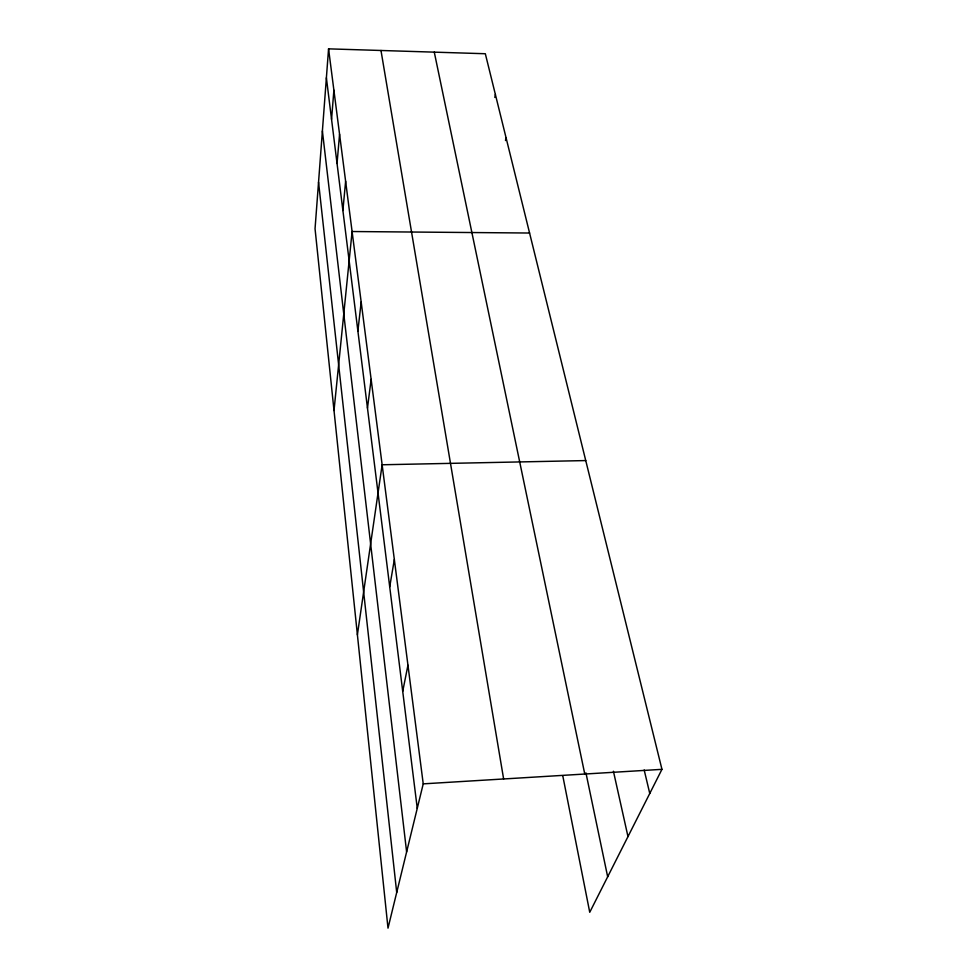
<?xml version="1.0" encoding="UTF-8"?>
<svg xmlns="http://www.w3.org/2000/svg" width="977" height="977" viewBox="0 0 977 977"><rect width="100%" height="100%" fill="white"/><g stroke="black" fill="none" stroke-linecap="round" stroke-linejoin="round"><path stroke-width="1.47" d="M328.565 48.85L315.046 228.74L388.003 928.15L423.236 783.859L328.565 48.85L485.325 53.735L661.954 769.339L589.742 912.286L562.776 775.787M331.557 119.328L333.89 90.214M337.041 163.477L339.569 134.264M342.89 210.507L345.626 181.27M334.012 410.523L352.099 231.525L529.583 233.027M357.887 331.032L361.172 301.978M367.474 408.093L371.138 379.357M357.399 634.781L382.141 464.771L585.736 460.57M389.713 586.872L394.342 559.516M494.826 97.419L495.376 94.415M505.488 140.541L506.049 137.696M402.719 691.362L407.946 665.203M423.236 783.859L661.954 769.339M644.185 769.998L649.766 793.458M613.422 771.244L627.979 836.581M585.944 772.905L607.67 876.796M434.276 52.135L584.771 774.04M380.981 50.486L503.631 778.974M326.391 77.83L417.264 808.309M322.398 131.016L406.615 851.92M318.551 182.21L396.711 892.465"/></g></svg>
